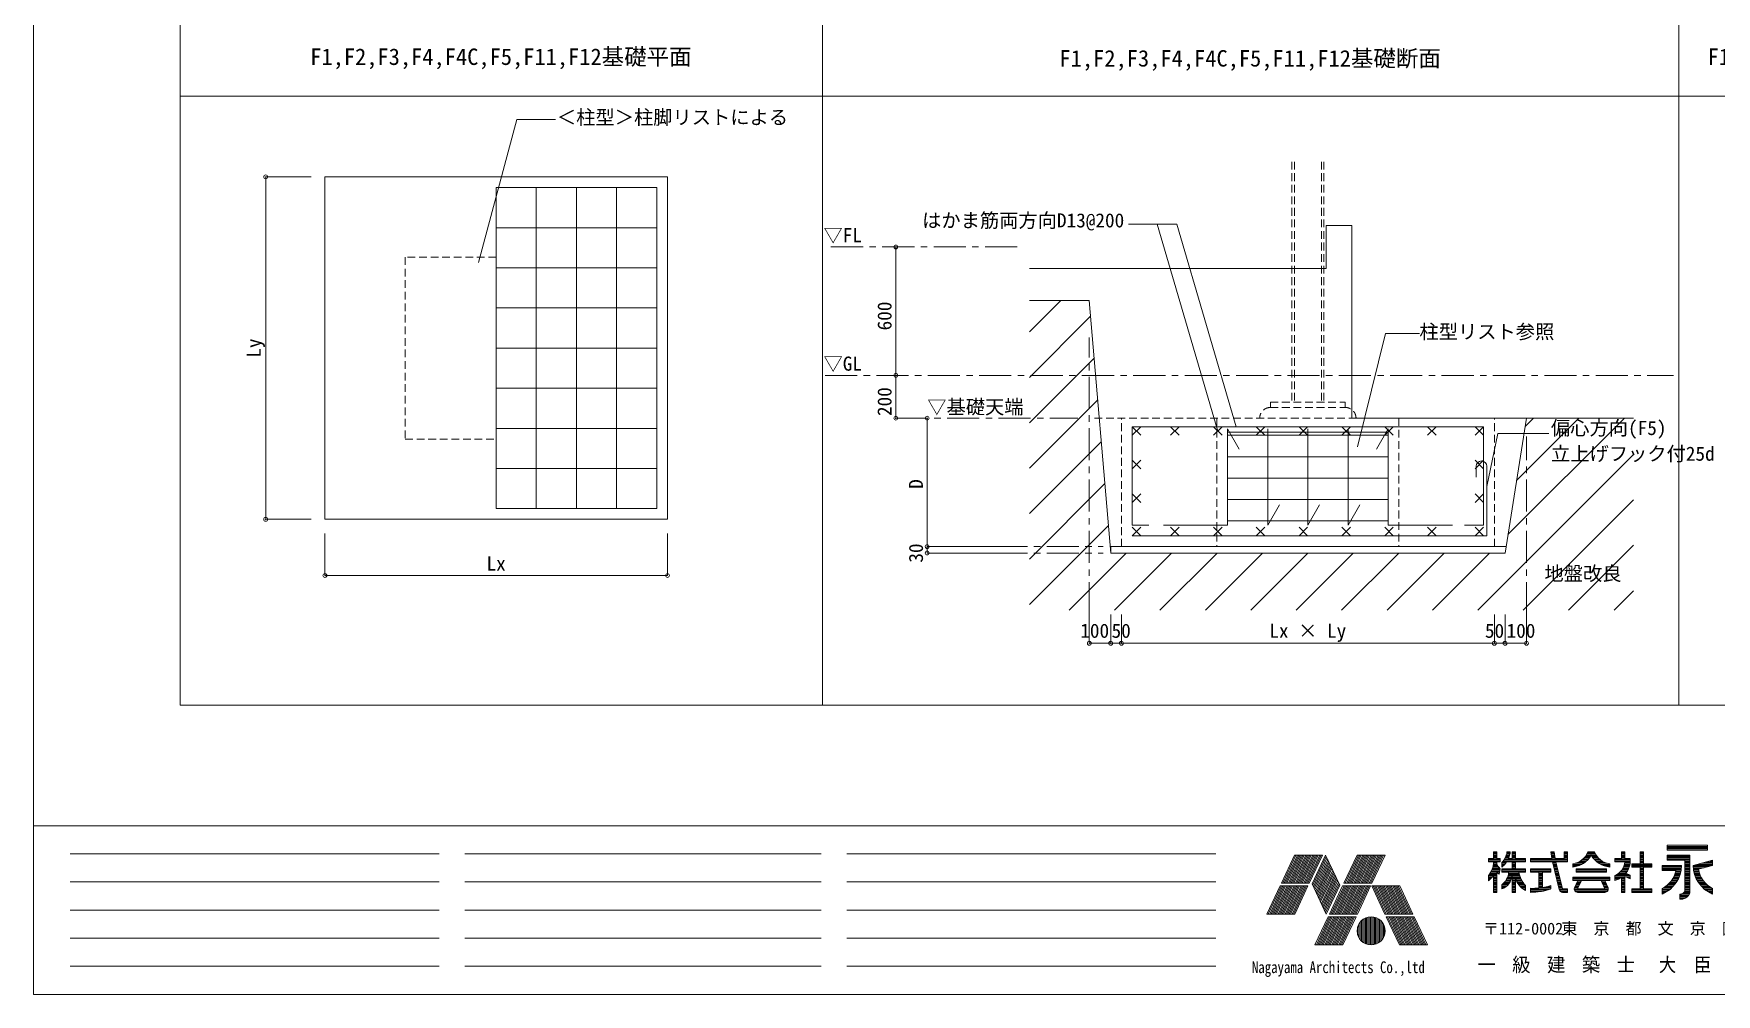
# Model space of a CAD drawing. Units: millimetres at full size, sheet at 1:200, with parts at 1:30. Extents: x -919659 to 1109242, y -84607 to 904409.
# Drawn here: x 9844 to 62246, y -84607 to -54685 of the extents above; entities that cross this region are included whole.
import ezdxf
from ezdxf.enums import TextEntityAlignment as Align

# ---------------------------------------------------------------- set-up
doc = ezdxf.new("R2010")
doc.units = ezdxf.units.MM
doc.header["$LTSCALE"] = 200
doc.header["$PDMODE"] = 32
doc.header["$PDSIZE"] = 120
doc.linetypes.add('CHAIN1', pattern=[8, 5, -1, 1, -1])
doc.linetypes.add('DASHED1', pattern=[1.8, 1.2, -0.6])
for name, color, linetype, lineweight in [('7-8_', 7, 'Continuous', 9), ('8-0_', 7, 'Continuous', 9), ('8-2_', 4, 'Continuous', 5), ('8-4_', 7, 'Continuous', 9), ('8-6_', 3, 'DASHED1', 13), ('8-8_', 7, 'Continuous', 9)]:
    doc.layers.add(name, color=color, linetype=linetype, lineweight=lineweight)
doc.styles.add('ＭＳ ゴシック', font='')
doc.styles.get('ＭＳ ゴシック').set_extended_font_data('MS Gothic')

msp = doc.modelspace()

# ---------------------------------------------------------------- linework, layer by layer
at = {"layer": '7-8_', "color": 5, "lineweight": 5}
for p, q in [((9844.5, -84606.6), (9844.5, -4606.6)), ((125244.5, -79356.6), (9844.5, -79356.6)), ((125244.5, -84606.6), (9844.5, -84606.6))]:
    msp.add_line(p, q, dxfattribs=at)
at = {"layer": '7-8_', "color": 3, "lineweight": 13}
for p, q in [((55305.2, -80169.3), (55410.2, -80169.3)), ((55305.2, -80169.3), (55305.2, -80379.2)), ((55410.2, -80169.3), (55410.2, -80379.2)), ((55830.2, -80169.3), (55724.4, -80169.3)), ((55987.7, -80169.3), (55882.7, -80169.3)), ((55882.7, -80169.3), (55882.7, -80379.2)), ((55987.7, -80379.2), (55987.7, -80169.3)), ((57090.2, -80169.3), (57197.5, -80169.3)), ((57090.2, -80169.3), (57123, -80379.2)), ((57197.5, -80169.3), (57230.3, -80379.2)), ((57510.2, -80169.3), (57615.2, -80169.3)), ((57510.2, -80379.2), (57510.2, -80169.3)), ((57615.2, -80484.3), (57615.2, -80169.3)), ((58245.2, -80169.3), (58455.2, -80169.3)), ((59295.2, -80379.2), (59295.2, -80169.3)), ((59295.2, -80169.3), (59400.2, -80169.3)), ((59400.2, -80169.3), (59400.2, -80379.2)), ((59872.7, -80169.3), (59977.7, -80169.3)), ((59872.7, -80536.8), (59872.7, -80169.3)), ((59977.7, -80536.8), (59977.7, -80169.3)), ((60712.7, -79959.3), (60712.7, -80116.8)), ((60712.7, -79959.3), (61972.7, -79959.3)), ((60712.7, -80116.8), (61972.7, -80116.8)), ((61972.7, -79959.3), (61972.7, -80116.8)), ((10984.5, -80231.6), (22476.6, -80231.6)), ((23276.6, -80231.6), (34368.8, -80231.6)), ((35168.8, -80231.6), (46660.9, -80231.6)), ((49110.6, -80266.6), (48700.4, -81141.6)), ((48743.9, -81141.6), (49154.1, -80266.6)), ((48787.4, -81141.6), (49197.6, -80266.6)), ((48830.9, -81141.6), (49241.1, -80266.6)), ((48874.4, -81141.6), (49284.6, -80266.6)), ((48917.9, -81141.6), (49328, -80266.6)), ((48961.4, -81141.6), (49371.5, -80266.6)), ((49004.9, -81141.6), (49415, -80266.6)), ((49048.3, -81141.6), (49458.5, -80266.6)), ((49091.8, -81141.6), (49502, -80266.6)), ((49110.6, -80266.6), (49980.3, -80266.6)), ((49135.3, -81141.6), (49545.5, -80266.6)), ((49178.8, -81141.6), (49589, -80266.6)), ((49222.3, -81141.6), (49632.4, -80266.6)), ((49265.8, -81141.6), (49675.9, -80266.6)), ((49309.3, -81141.6), (49719.4, -80266.6)), ((49352.8, -81141.6), (49762.9, -80266.6)), ((49396.2, -81141.6), (49806.4, -80266.6)), ((49439.7, -81141.6), (49849.9, -80266.6)), ((49483.2, -81141.6), (49893.4, -80266.6)), ((49526.7, -81141.6), (49936.9, -80266.6)), ((49980.3, -80266.6), (49570.2, -81141.6)), ((49680.2, -81207.5), (50099.1, -80313.8)), ((49702.3, -81254.7), (50121.2, -80361)), ((49724.4, -81301.9), (50143.3, -80408.2)), ((49746.5, -81349.1), (50165.4, -80455.4)), ((49768.7, -81396.3), (50187.6, -80502.5)), ((49790.8, -81443.4), (50209.7, -80549.7)), ((49812.9, -81490.6), (50231.8, -80596.9)), ((49835, -81537.8), (50253.9, -80644.1)), ((49857.1, -81585), (50276, -80691.3)), ((51058.4, -80266.6), (50648.2, -81141.6)), ((51101.9, -80266.6), (50691.7, -81141.6)), ((51145.4, -80266.6), (50735.2, -81141.6)), ((51188.9, -80266.6), (50778.7, -81141.6)), ((51232.3, -80266.6), (50822.2, -81141.6)), ((51275.8, -80266.6), (50865.7, -81141.6)), ((51319.3, -80266.6), (50909.2, -81141.6)), ((51362.8, -80266.6), (50952.7, -81141.6)), ((51406.3, -80266.6), (50996.1, -81141.6)), ((51449.8, -80266.6), (51039.6, -81141.6)), ((51928.1, -80266.6), (51058.4, -80266.6)), ((51493.3, -80266.6), (51083.1, -81141.6)), ((51536.8, -80266.6), (51126.6, -81141.6)), ((51580.2, -80266.6), (51170.1, -81141.6)), ((51623.7, -80266.6), (51213.6, -81141.6)), ((51667.2, -80266.6), (51257.1, -81141.6)), ((51710.7, -80266.6), (51300.6, -81141.6)), ((51754.2, -80266.6), (51344, -81141.6)), ((51797.7, -80266.6), (51387.5, -81141.6)), ((51841.2, -80266.6), (51431, -81141.6)), ((51884.7, -80266.6), (51474.5, -81141.6)), ((51928.1, -80266.6), (51518, -81141.6)), ((55147.7, -80379.2), (55305.2, -80379.2)), ((55147.7, -80484.3), (55147.7, -80379.2)), ((55305.2, -80484.3), (55147.7, -80484.3)), ((55410.2, -80379.2), (55515.2, -80379.2)), ((55410.2, -80484.3), (55410.2, -80536.8)), ((55515.2, -80484.3), (55410.2, -80484.3)), ((55515.2, -80694.3), (55481.2, -80864.1)), ((55515.2, -80379.2), (55515.2, -80484.3)), ((55567.7, -80641.8), (55567.7, -80499.8)), ((55567.7, -80799.3), (55567.7, -80694.3)), ((55567.7, -80694.3), (55882.7, -80694.3)), ((55714.3, -80484.3), (55882.7, -80484.3)), ((55882.7, -80379.2), (55772.9, -80379.2)), ((55882.7, -80484.3), (55882.7, -80694.3)), ((56302.7, -80379.2), (55987.7, -80379.2)), ((55987.7, -80694.3), (55987.7, -80484.3)), ((55987.7, -80484.3), (56302.7, -80484.3)), ((55987.7, -80694.3), (56302.7, -80694.3)), ((56302.7, -80484.3), (56302.7, -80379.2)), ((56302.7, -80694.3), (56302.7, -80799.3)), ((57123, -80379.2), (56460.2, -80379.2)), ((56460.2, -80379.2), (56460.2, -80484.3)), ((56460.2, -80484.3), (57144.9, -80484.3)), ((57090.2, -80694.3), (56460.2, -80694.3)), ((57090.2, -80799.3), (57090.2, -80694.3)), ((57144.9, -80484.3), (57354.9, -81345.7)), ((57510.2, -80379.2), (57230.3, -80379.2)), ((57252.1, -80484.3), (57454, -81308)), ((57252.1, -80484.3), (57615.2, -80484.3)), ((57772.7, -80641.8), (57772.7, -80536.8)), ((57877.7, -80694.3), (58822.7, -80694.3)), ((57877.7, -80799.3), (57877.7, -80694.3)), ((58348.8, -80276.7), (58351.6, -80276.7)), ((58822.7, -80694.3), (58822.7, -80799.3)), ((58927.7, -80641.8), (58927.7, -80536.8)), ((59085.2, -80379.2), (59295.2, -80379.2)), ((59085.2, -80484.3), (59085.2, -80379.2)), ((59085.2, -80484.3), (59397.5, -80484.3)), ((59400.2, -80379.2), (59557.7, -80379.2)), ((59557.7, -80379.2), (59557.7, -80536.8)), ((59610.2, -80536.8), (59872.7, -80536.8)), ((59610.2, -80641.8), (59610.2, -80536.8)), ((59610.2, -80641.8), (59872.7, -80641.8)), ((59872.7, -81324.3), (59872.7, -80641.8)), ((59977.7, -80536.8), (60240.2, -80536.8)), ((59977.7, -81324.3), (59977.7, -80641.8)), ((59977.7, -80641.8), (60240.2, -80641.8)), ((60240.2, -80641.8), (60240.2, -80536.8)), ((60555.2, -80589.3), (61158.9, -80589.3)), ((60555.2, -80746.8), (60555.2, -80589.3)), ((60712.7, -80274.3), (61421.5, -80274.3)), ((60712.7, -80274.3), (60712.7, -80431.8)), ((60712.7, -80431.8), (61263.9, -80431.8)), ((61263.9, -81377.3), (61263.9, -80431.8)), ((61421.5, -81451.1), (61421.5, -80274.3)), ((61526.4, -80589.3), (62130.2, -80431.8)), ((61692.9, -80708.6), (62130.2, -80594.5)), ((62130.2, -80594.5), (62130.2, -80431.8)), ((10984.5, -81106.6), (22476.6, -81106.6)), ((23276.6, -81106.6), (34368.8, -81106.6)), ((35168.8, -81106.6), (46660.9, -81106.6)), ((48700.4, -81141.6), (49570.2, -81141.6)), ((50100.4, -82104.1), (49658.1, -81160.3)), ((49879.2, -81632.2), (50298.2, -80738.5)), ((49901.4, -81679.4), (50320.3, -80785.7)), ((49923.5, -81726.6), (50342.4, -80832.9)), ((49945.6, -81773.8), (50364.5, -80880.1)), ((49967.7, -81821), (50386.7, -80927.3)), ((49989.8, -81868.2), (50408.8, -80974.5)), ((50012, -81915.4), (50430.9, -81021.7)), ((50034.1, -81962.5), (50453, -81068.8)), ((50056.2, -82009.7), (50475.1, -81116)), ((50078.3, -82056.9), (50497.3, -81163.2)), ((50519.4, -81210.4), (50100.4, -82104.1)), ((50648.2, -81141.6), (51518, -81141.6)), ((55147.7, -81066.3), (55147.7, -80904.3)), ((55147.7, -81061.8), (55153.9, -81061.8)), ((55147.7, -81065.8), (55148.4, -81065.8)), ((55305.2, -81429.3), (55305.2, -80904.3)), ((55410.2, -80799.3), (55410.2, -81429.3)), ((55777.7, -80799.3), (55567.7, -80799.3)), ((55567.7, -81324.3), (55567.7, -81193.3)), ((55882.7, -80904.3), (55882.7, -81429.3)), ((55987.7, -81429.3), (55987.7, -80956.8)), ((56302.7, -80799.3), (56092.7, -80799.3)), ((56302.7, -81376.8), (56302.7, -81219.3)), ((56722.7, -81295.7), (56722.7, -80799.3)), ((56827.7, -81281.9), (56827.7, -80799.3)), ((56827.7, -80799.3), (57090.2, -80799.3)), ((57090.2, -81324.3), (57090.2, -81219.3)), ((57772.7, -80956.8), (58927.7, -80956.8)), ((57772.7, -80956.8), (57772.7, -81061.8)), ((57772.7, -81061.8), (57930.2, -81061.8)), ((57825.9, -81287.4), (57930.2, -81061.8)), ((58822.7, -80799.3), (57877.7, -80799.3)), ((57934.8, -81295.9), (58042.4, -81061.8)), ((58042.4, -81061.8), (58658.1, -81061.8)), ((58765.5, -81295.9), (58658.1, -81061.8)), ((58927.7, -81061.8), (58927.7, -80956.8)), ((59085.2, -81061.8), (59085.2, -80904.3)), ((59295.2, -81429.3), (59295.2, -80956.8)), ((59400.2, -80935.6), (59400.2, -81429.3)), ((59557.7, -81009.3), (59400.2, -80935.6)), ((59557.7, -80893.3), (59427.7, -80832.5)), ((59557.7, -81009.3), (59557.7, -80893.3)), ((60555.2, -80746.8), (60985.9, -80746.8)), ((48659.4, -81229.1), (48249.3, -82104.1)), ((48292.8, -82104.1), (48702.9, -81229.1)), ((48336.2, -82104.1), (48746.4, -81229.1)), ((48379.7, -82104.1), (48789.9, -81229.1)), ((48423.2, -82104.1), (48833.4, -81229.1)), ((48466.7, -82104.1), (48876.9, -81229.1)), ((48510.2, -82104.1), (48920.3, -81229.1)), ((48553.7, -82104.1), (48963.8, -81229.1)), ((48597.2, -82104.1), (49007.3, -81229.1)), ((48640.6, -82104.1), (49050.8, -81229.1)), ((48659.4, -81229.1), (49529.2, -81229.1)), ((48684.1, -82104.1), (49094.3, -81229.1)), ((48727.6, -82104.1), (49137.8, -81229.1)), ((48771.1, -82104.1), (49181.3, -81229.1)), ((48814.6, -82104.1), (49224.8, -81229.1)), ((48858.1, -82104.1), (49268.3, -81229.1)), ((48901.6, -82104.1), (49311.7, -81229.1)), ((48945.1, -82104.1), (49355.2, -81229.1)), ((48988.5, -82104.1), (49398.7, -81229.1)), ((49032, -82104.1), (49442.2, -81229.1)), ((49075.5, -82104.1), (49485.7, -81229.1)), ((49529.2, -81229.1), (49119, -82104.1)), ((50607.2, -81229.1), (50197.1, -82104.1)), ((50650.7, -81229.1), (50240.6, -82104.1)), ((50694.2, -81229.1), (50284.1, -82104.1)), ((50737.7, -81229.1), (50327.5, -82104.1)), ((50781.2, -81229.1), (50371, -82104.1)), ((50824.7, -81229.1), (50414.5, -82104.1)), ((50868.2, -81229.1), (50458, -82104.1)), ((50911.6, -81229.1), (50501.5, -82104.1)), ((50955.1, -81229.1), (50545, -82104.1)), ((50998.6, -81229.1), (50588.5, -82104.1)), ((50607.2, -81229.1), (51477, -81229.1)), ((51042.1, -81229.1), (50631.9, -82104.1)), ((51085.6, -81229.1), (50675.4, -82104.1)), ((51129.1, -81229.1), (50718.9, -82104.1)), ((51172.6, -81229.1), (50762.4, -82104.1)), ((51216.1, -81229.1), (50805.9, -82104.1)), ((51259.5, -81229.1), (50849.4, -82104.1)), ((51303, -81229.1), (50892.9, -82104.1)), ((51346.5, -81229.1), (50936.4, -82104.1)), ((51390, -81229.1), (50979.8, -82104.1)), ((51433.5, -81229.1), (51023.3, -82104.1)), ((51477, -81229.1), (51066.8, -82104.1)), ((51925, -82104.1), (51514.9, -81229.1)), ((52384.6, -81229.1), (51514.9, -81229.1)), ((51558.3, -81229.1), (51968.5, -82104.1)), ((51601.8, -81229.1), (52012, -82104.1)), ((51645.3, -81229.1), (52055.5, -82104.1)), ((51688.8, -81229.1), (52099, -82104.1)), ((51732.3, -81229.1), (52142.5, -82104.1)), ((51775.8, -81229.1), (52185.9, -82104.1)), ((51819.3, -81229.1), (52229.4, -82104.1)), ((51862.8, -81229.1), (52272.9, -82104.1)), ((51906.2, -81229.1), (52316.4, -82104.1)), ((51949.7, -81229.1), (52359.9, -82104.1)), ((51993.2, -81229.1), (52403.4, -82104.1)), ((52036.7, -81229.1), (52446.8, -82104.1)), ((52080.2, -81229.1), (52490.3, -82104.1)), ((52123.7, -81229.1), (52533.8, -82104.1)), ((52167.1, -81229.1), (52577.3, -82104.1)), ((52210.6, -81229.1), (52620.8, -82104.1)), ((52254.1, -81229.1), (52664.3, -82104.1)), ((52297.6, -81229.1), (52707.8, -82104.1)), ((52341.1, -81229.1), (52751.2, -82104.1)), ((52794.7, -82104.1), (52384.6, -81229.1)), ((55410.2, -81429.3), (55305.2, -81429.3)), ((55882.7, -81429.3), (55987.7, -81429.3)), ((56460.2, -81429.3), (56460.2, -81303.3)), ((57474.4, -81324.3), (57615.2, -81324.3)), ((57924.2, -81429.3), (58776.2, -81429.3)), ((57954.5, -81324.3), (58745.9, -81324.3)), ((59400.2, -81429.3), (59295.2, -81429.3)), ((59610.2, -81429.3), (60240.2, -81429.3)), ((60240.2, -81324.3), (59977.7, -81324.3)), ((60240.2, -81429.3), (60240.2, -81324.3)), ((60555.2, -81481.8), (60555.2, -81309.3)), ((61106.4, -81639.3), (61106.4, -81481.8)), ((62130.2, -81481.8), (62130.2, -81309.3)), ((10984.5, -81981.6), (22476.6, -81981.6)), ((23276.6, -81981.6), (34368.8, -81981.6)), ((35168.8, -81981.6), (46660.9, -81981.6)), ((48249.3, -82104.1), (49119, -82104.1)), ((50156.1, -82191.6), (49745.9, -83066.6)), ((50199.6, -82191.6), (49789.4, -83066.6)), ((50243, -82191.6), (49832.9, -83066.6)), ((50286.5, -82191.6), (49876.4, -83066.6)), ((50330, -82191.6), (49919.9, -83066.6)), ((50373.5, -82191.6), (49963.3, -83066.6)), ((50417, -82191.6), (50006.8, -83066.6)), ((50460.5, -82191.6), (50050.3, -83066.6)), ((50504, -82191.6), (50093.8, -83066.6)), ((50547.4, -82191.6), (50137.3, -83066.6)), ((50156.1, -82191.6), (51025.8, -82191.6)), ((50590.9, -82191.6), (50180.8, -83066.6)), ((50197.1, -82104.1), (51066.8, -82104.1)), ((50634.4, -82191.6), (50224.3, -83066.6)), ((50677.9, -82191.6), (50267.8, -83066.6)), ((50721.4, -82191.6), (50311.3, -83066.6)), ((50764.9, -82191.6), (50354.7, -83066.6)), ((50808.4, -82191.6), (50398.2, -83066.6)), ((50851.9, -82191.6), (50441.7, -83066.6)), ((50895.3, -82191.6), (50485.2, -83066.6)), ((50938.8, -82191.6), (50528.7, -83066.6)), ((50982.3, -82191.6), (50572.2, -83066.6)), ((51025.8, -82191.6), (50615.6, -83066.6)), ((51276.1, -82250.9), (51276.1, -83007.3)), ((51316, -82230.3), (51316, -83027.9)), ((51356, -82214.6), (51356, -83043.6)), ((51396, -82203.2), (51396, -83055)), ((51436, -82195.7), (51436, -83062.5)), ((51475.9, -82191.6), (51475.9, -83066.6)), ((51515.9, -82191.6), (51515.9, -83066.6)), ((51555.9, -82195.7), (51555.9, -83062.5)), ((51595.9, -82203.2), (51595.9, -83055)), ((51635.8, -82214.6), (51635.8, -83043.6)), ((51675.8, -82230.3), (51675.8, -83027.9)), ((51715.8, -82250.9), (51715.8, -83007.3)), ((51925, -82104.1), (52794.7, -82104.1)), ((51966, -82191.6), (52835.8, -82191.6)), ((52376.2, -83066.6), (51966, -82191.6)), ((52009.5, -82191.6), (52419.7, -83066.6)), ((52053, -82191.6), (52463.2, -83066.6)), ((52096.5, -82191.6), (52506.7, -83066.6)), ((52140, -82191.6), (52550.1, -83066.6)), ((52183.4, -82191.6), (52593.6, -83066.6)), ((52226.9, -82191.6), (52637.1, -83066.6)), ((52270.4, -82191.6), (52680.6, -83066.6)), ((52313.9, -82191.6), (52724.1, -83066.6)), ((52357.4, -82191.6), (52767.6, -83066.6)), ((52400.9, -82191.6), (52811, -83066.6)), ((52444.4, -82191.6), (52854.5, -83066.6)), ((52487.9, -82191.6), (52898, -83066.6)), ((52531.4, -82191.6), (52941.5, -83066.6)), ((52574.8, -82191.6), (52985, -83066.6)), ((52618.3, -82191.6), (53028.5, -83066.6)), ((52661.8, -82191.6), (53072, -83066.6)), ((52705.3, -82191.6), (53115.4, -83066.6)), ((52748.8, -82191.6), (53158.9, -83066.6)), ((52792.3, -82191.6), (53202.4, -83066.6)), ((53245.9, -83066.6), (52835.8, -82191.6)), ((51076.2, -82505.7), (51076.2, -82752.5)), ((51116.2, -82411.9), (51116.2, -82846.3)), ((51156.1, -82353.5), (51156.1, -82904.7)), ((51196.1, -82310.5), (51196.1, -82947.7)), ((51236.1, -82277.1), (51236.1, -82981.1)), ((51755.8, -82277.1), (51755.8, -82981.1)), ((51795.7, -82310.5), (51795.7, -82947.7)), ((51835.7, -82353.5), (51835.7, -82904.7)), ((51875.7, -82411.9), (51875.7, -82846.3)), ((51915.6, -82505.7), (51915.6, -82752.5)), ((10984.5, -82856.6), (22476.6, -82856.6)), ((23276.6, -82856.6), (34368.8, -82856.6)), ((35168.8, -82856.6), (46660.9, -82856.6)), ((49745.9, -83066.6), (50615.6, -83066.6)), ((52376.2, -83066.6), (53245.9, -83066.6)), ((10984.5, -83731.6), (22476.6, -83731.6)), ((23276.6, -83731.6), (34368.8, -83731.6)), ((35168.8, -83731.6), (46660.9, -83731.6))]:
    msp.add_line(p, q, dxfattribs=at)
at = {"layer": '7-8_'}
for p, q in [((55305.2, -80173.3), (55410.2, -80173.3)), ((55723.9, -80173.3), (55829.7, -80173.3)), ((55882.7, -80173.3), (55987.7, -80173.3)), ((57090.8, -80173.3), (57198.1, -80173.3)), ((57510.2, -80173.3), (57615.2, -80173.3)), ((58243.7, -80173.3), (58456.7, -80173.3)), ((59295.2, -80173.3), (59400.2, -80173.3)), ((59872.7, -80173.3), (59977.7, -80173.3)), ((60712.7, -79963.3), (61972.7, -79963.3)), ((60712.7, -79998.3), (61972.7, -79998.3)), ((60712.7, -80033.3), (61972.7, -80033.3)), ((60712.7, -80068.3), (61972.7, -80068.3)), ((60712.7, -80103.3), (61972.7, -80103.3)), ((55147.7, -80383.3), (55515.2, -80383.3)), ((55147.7, -80418.3), (55515.2, -80418.3)), ((55147.7, -80453.3), (55515.2, -80453.3)), ((55266.4, -80698.3), (55514.4, -80698.3)), ((55277.8, -80663.3), (55484.7, -80663.3)), ((55287.2, -80628.3), (55457.4, -80628.3)), ((55294.5, -80593.3), (55435.7, -80593.3)), ((55299.9, -80558.3), (55418.6, -80558.3)), ((55303.4, -80523.3), (55410.2, -80523.3)), ((55305.1, -80488.3), (55410.2, -80488.3)), ((55305.2, -80208.3), (55410.2, -80208.3)), ((55305.2, -80243.3), (55410.2, -80243.3)), ((55305.2, -80278.3), (55410.2, -80278.3)), ((55305.2, -80313.3), (55410.2, -80313.3)), ((55305.2, -80348.3), (55410.2, -80348.3)), ((55567.7, -80523.3), (55685.8, -80523.3)), ((55567.7, -80558.3), (55656.6, -80558.3)), ((55567.7, -80593.3), (55623, -80593.3)), ((55567.7, -80628.3), (55584.3, -80628.3)), ((55567.7, -80698.3), (56302.7, -80698.3)), ((55578.3, -80488.3), (55711.5, -80488.3)), ((55607.2, -80453.3), (56302.7, -80453.3)), ((55632, -80418.3), (56302.7, -80418.3)), ((55653.3, -80383.3), (56302.7, -80383.3)), ((55671.5, -80348.3), (55785.9, -80348.3)), ((55686.8, -80313.3), (55798.6, -80313.3)), ((55699.6, -80278.3), (55809.2, -80278.3)), ((55709.9, -80243.3), (55818, -80243.3)), ((55718, -80208.3), (55824.8, -80208.3)), ((55882.7, -80208.3), (55987.7, -80208.3)), ((55882.7, -80243.3), (55987.7, -80243.3)), ((55882.7, -80278.3), (55987.7, -80278.3)), ((55882.7, -80313.3), (55987.7, -80313.3)), ((55882.7, -80348.3), (55987.7, -80348.3)), ((55882.7, -80488.3), (55987.7, -80488.3)), ((55882.7, -80523.3), (55987.7, -80523.3)), ((55882.7, -80558.3), (55987.7, -80558.3)), ((55882.7, -80593.3), (55987.7, -80593.3)), ((55882.7, -80628.3), (55987.7, -80628.3)), ((55882.7, -80663.3), (55987.7, -80663.3)), ((56460.2, -80383.3), (57615.2, -80383.3)), ((56460.2, -80418.3), (57615.2, -80418.3)), ((56460.2, -80453.3), (57615.2, -80453.3)), ((56460.2, -80698.3), (57090.2, -80698.3)), ((57096.3, -80208.3), (57203.5, -80208.3)), ((57101.8, -80243.3), (57209, -80243.3)), ((57107.2, -80278.3), (57214.5, -80278.3)), ((57112.7, -80313.3), (57219.9, -80313.3)), ((57118.2, -80348.3), (57225.4, -80348.3)), ((57145.9, -80488.3), (57253.1, -80488.3)), ((57154.4, -80523.3), (57261.7, -80523.3)), ((57163, -80558.3), (57270.3, -80558.3)), ((57171.5, -80593.3), (57278.9, -80593.3)), ((57180, -80628.3), (57287.4, -80628.3)), ((57188.6, -80663.3), (57296, -80663.3)), ((57197.1, -80698.3), (57304.6, -80698.3)), ((57510.2, -80208.3), (57615.2, -80208.3)), ((57510.2, -80243.3), (57615.2, -80243.3)), ((57510.2, -80278.3), (57615.2, -80278.3)), ((57510.2, -80313.3), (57615.2, -80313.3)), ((57510.2, -80348.3), (57615.2, -80348.3)), ((57772.7, -80558.3), (58055.8, -80558.3)), ((57772.7, -80593.3), (57979.7, -80593.3)), ((57772.7, -80628.3), (57863.2, -80628.3)), ((57850.5, -80523.3), (58115, -80523.3)), ((57877.7, -80698.3), (58822.7, -80698.3)), ((57950.7, -80488.3), (58163.9, -80488.3)), ((58015.5, -80453.3), (58205.6, -80453.3)), ((58065, -80418.3), (58241.8, -80418.3)), ((58105.3, -80383.3), (58273.4, -80383.3)), ((58138.8, -80348.3), (58301.4, -80348.3)), ((58167.2, -80313.3), (58326.1, -80313.3)), ((58191.4, -80278.3), (58347.9, -80278.3)), ((58211.9, -80243.3), (58488.4, -80243.3)), ((58229.3, -80208.3), (58471.1, -80208.3)), ((58352.5, -80278.3), (58509, -80278.3)), ((58374.4, -80313.3), (58533.1, -80313.3)), ((58399, -80348.3), (58561.5, -80348.3)), ((58427, -80383.3), (58595.1, -80383.3)), ((58458.7, -80418.3), (58635.3, -80418.3)), ((58494.8, -80453.3), (58684.9, -80453.3)), ((58536.5, -80488.3), (58749.7, -80488.3)), ((58585.4, -80523.3), (58849.9, -80523.3)), ((58644.6, -80558.3), (58927.7, -80558.3)), ((58720.8, -80593.3), (58927.7, -80593.3)), ((58837.2, -80628.3), (58927.7, -80628.3)), ((59085.2, -80383.3), (59557.7, -80383.3)), ((59085.2, -80418.3), (59558.4, -80418.3)), ((59085.2, -80453.3), (59560.9, -80453.3)), ((59295.2, -80208.3), (59400.2, -80208.3)), ((59295.2, -80243.3), (59400.2, -80243.3)), ((59295.2, -80278.3), (59400.2, -80278.3)), ((59295.2, -80313.3), (59400.2, -80313.3)), ((59295.2, -80348.3), (59400.2, -80348.3)), ((59325.3, -80698.3), (59513.3, -80698.3)), ((59344.8, -80663.3), (59527.6, -80663.3)), ((59361, -80628.3), (59539.2, -80628.3)), ((59374, -80593.3), (59548.2, -80593.3)), ((59384.3, -80558.3), (59554.8, -80558.3)), ((59391.9, -80523.3), (59559.1, -80523.3)), ((59397.1, -80488.3), (59561.1, -80488.3)), ((59610.2, -80558.3), (60240.2, -80558.3)), ((59610.2, -80593.3), (60240.2, -80593.3)), ((59610.2, -80628.3), (60240.2, -80628.3)), ((59872.7, -80208.3), (59977.7, -80208.3)), ((59872.7, -80243.3), (59977.7, -80243.3)), ((59872.7, -80278.3), (59977.7, -80278.3)), ((59872.7, -80313.3), (59977.7, -80313.3)), ((59872.7, -80348.3), (59977.7, -80348.3)), ((59872.7, -80383.3), (59977.7, -80383.3)), ((59872.7, -80418.3), (59977.7, -80418.3)), ((59872.7, -80453.3), (59977.7, -80453.3)), ((59872.7, -80488.3), (59977.7, -80488.3)), ((59872.7, -80523.3), (59977.7, -80523.3)), ((59872.7, -80663.3), (59977.7, -80663.3)), ((59872.7, -80698.3), (59977.7, -80698.3)), ((60555.2, -80593.3), (61158.9, -80593.3)), ((60555.2, -80628.3), (61158.2, -80628.3)), ((60555.2, -80663.3), (61156.1, -80663.3)), ((60555.2, -80698.3), (61152.8, -80698.3)), ((60712.7, -80278.3), (61421.5, -80278.3)), ((60712.7, -80313.3), (61421.5, -80313.3)), ((60712.7, -80348.3), (61421.5, -80348.3)), ((60712.7, -80383.3), (61421.5, -80383.3)), ((60712.7, -80418.3), (61421.5, -80418.3)), ((61263.9, -80453.3), (61421.5, -80453.3)), ((61263.9, -80488.3), (61421.5, -80488.3)), ((61263.9, -80523.3), (61421.5, -80523.3)), ((61263.9, -80558.3), (61421.5, -80558.3)), ((61263.9, -80593.3), (61421.5, -80593.3)), ((61263.9, -80628.3), (61421.5, -80628.3)), ((61263.9, -80663.3), (61421.5, -80663.3)), ((61263.9, -80698.3), (61421.5, -80698.3)), ((61526.5, -80593.3), (62130.2, -80593.3)), ((61527.3, -80628.3), (62000.9, -80628.3)), ((61529.3, -80663.3), (61866.7, -80663.3)), ((61532.7, -80698.3), (61732.6, -80698.3)), ((61645.3, -80558.3), (62130.2, -80558.3)), ((61779.4, -80523.3), (62130.2, -80523.3)), ((61913.6, -80488.3), (62130.2, -80488.3)), ((62047.8, -80453.3), (62130.2, -80453.3)), ((55147.7, -80908.3), (55302.4, -80908.3)), ((55147.7, -80943.3), (55276.4, -80943.3)), ((55147.7, -80978.3), (55246.5, -80978.3)), ((55147.7, -81013.3), (55211.9, -81013.3)), ((55147.7, -81048.3), (55171.5, -81048.3)), ((55172.4, -80873.3), (55410.2, -80873.3)), ((55196.8, -80838.3), (55410.2, -80838.3)), ((55218.2, -80803.3), (55410.2, -80803.3)), ((55236.8, -80768.3), (55500.4, -80768.3)), ((55252.7, -80733.3), (55507.4, -80733.3)), ((55305.2, -80908.3), (55410.2, -80908.3)), ((55305.2, -80943.3), (55410.2, -80943.3)), ((55305.2, -80978.3), (55410.2, -80978.3)), ((55305.2, -81013.3), (55410.2, -81013.3)), ((55305.2, -81048.3), (55410.2, -81048.3)), ((55305.2, -81083.3), (55410.2, -81083.3)), ((55305.2, -81118.3), (55410.2, -81118.3)), ((55305.2, -81153.3), (55410.2, -81153.3)), ((55305.2, -81188.3), (55410.2, -81188.3)), ((55413.8, -80803.3), (55493.4, -80803.3)), ((55449.5, -80838.3), (55486.4, -80838.3)), ((55567.7, -80733.3), (56302.7, -80733.3)), ((55567.7, -80768.3), (56302.7, -80768.3)), ((55574.1, -81188.3), (55763.1, -81188.3)), ((55613.9, -81153.3), (55791, -81153.3)), ((55646.9, -81118.3), (55814.2, -81118.3)), ((55674.7, -81083.3), (55833.4, -81083.3)), ((55698.2, -81048.3), (55849.1, -81048.3)), ((55718, -81013.3), (55861.6, -81013.3)), ((55734.6, -80978.3), (55871.3, -80978.3)), ((55748.3, -80943.3), (55878.3, -80943.3)), ((55759.2, -80908.3), (56120, -80908.3)), ((55767.7, -80873.3), (56109.5, -80873.3)), ((55773.7, -80838.3), (56100.7, -80838.3)), ((55777.4, -80803.3), (56093.4, -80803.3)), ((55882.7, -80943.3), (56132.2, -80943.3)), ((55882.7, -80978.3), (55987.7, -80978.3)), ((55882.7, -81013.3), (55987.7, -81013.3)), ((55882.7, -81048.3), (55987.7, -81048.3)), ((55882.7, -81083.3), (55987.7, -81083.3)), ((55882.7, -81118.3), (55987.7, -81118.3)), ((55882.7, -81153.3), (55987.7, -81153.3)), ((55882.7, -81188.3), (55987.7, -81188.3)), ((55990.1, -80978.3), (56146.2, -80978.3)), ((56000, -81013.3), (56162, -81013.3)), ((56012.1, -81048.3), (56179.9, -81048.3)), ((56026.7, -81083.3), (56199.9, -81083.3)), ((56043.9, -81118.3), (56222.3, -81118.3)), ((56063.9, -81153.3), (56247.4, -81153.3)), ((56087.1, -81188.3), (56275.2, -81188.3)), ((56460.2, -80733.3), (57090.2, -80733.3)), ((56460.2, -80768.3), (57090.2, -80768.3)), ((56722.7, -80803.3), (56827.7, -80803.3)), ((56722.7, -80838.3), (56827.7, -80838.3)), ((56722.7, -80873.3), (56827.7, -80873.3)), ((56722.7, -80908.3), (56827.7, -80908.3)), ((56722.7, -80943.3), (56827.7, -80943.3)), ((56722.7, -80978.3), (56827.7, -80978.3)), ((56722.7, -81013.3), (56827.7, -81013.3)), ((56722.7, -81048.3), (56827.7, -81048.3)), ((56722.7, -81083.3), (56827.7, -81083.3)), ((56722.7, -81118.3), (56827.7, -81118.3)), ((56722.7, -81153.3), (56827.7, -81153.3)), ((56722.7, -81188.3), (56827.7, -81188.3)), ((57205.6, -80733.3), (57313.1, -80733.3)), ((57214.2, -80768.3), (57321.7, -80768.3)), ((57222.7, -80803.3), (57330.3, -80803.3)), ((57231.2, -80838.3), (57338.9, -80838.3)), ((57239.8, -80873.3), (57347.4, -80873.3)), ((57248.3, -80908.3), (57356, -80908.3)), ((57256.8, -80943.3), (57364.6, -80943.3)), ((57265.4, -80978.3), (57373.2, -80978.3)), ((57273.9, -81013.3), (57381.7, -81013.3)), ((57282.4, -81048.3), (57390.3, -81048.3)), ((57290.9, -81083.3), (57398.9, -81083.3)), ((57299.5, -81118.3), (57407.5, -81118.3)), ((57308, -81153.3), (57416, -81153.3)), ((57316.5, -81188.3), (57424.6, -81188.3)), ((57772.7, -80978.3), (58927.7, -80978.3)), ((57772.7, -81013.3), (58927.7, -81013.3)), ((57772.7, -81048.3), (58927.7, -81048.3)), ((57871.7, -81188.3), (57984.3, -81188.3)), ((57877.7, -80733.3), (58822.7, -80733.3)), ((57877.7, -80768.3), (58822.7, -80768.3)), ((57887.9, -81153.3), (58000.3, -81153.3)), ((57904.1, -81118.3), (58016.4, -81118.3)), ((57920.3, -81083.3), (58032.5, -81083.3)), ((58667.9, -81083.3), (58780.2, -81083.3)), ((58684, -81118.3), (58796.3, -81118.3)), ((58700.1, -81153.3), (58812.5, -81153.3)), ((58716.1, -81188.3), (58828.7, -81188.3)), ((59085.2, -80908.3), (59557.7, -80908.3)), ((59085.2, -80943.3), (59400.2, -80943.3)), ((59085.2, -80978.3), (59265.5, -80978.3)), ((59085.2, -81013.3), (59207.4, -81013.3)), ((59085.2, -81048.3), (59127.8, -81048.3)), ((59147.3, -80873.3), (59514.8, -80873.3)), ((59199.4, -80838.3), (59440, -80838.3)), ((59240.4, -80803.3), (59451.3, -80803.3)), ((59274, -80768.3), (59475.6, -80768.3)), ((59295.2, -80978.3), (59400.2, -80978.3)), ((59295.2, -81013.3), (59400.2, -81013.3)), ((59295.2, -81048.3), (59400.2, -81048.3)), ((59295.2, -81083.3), (59400.2, -81083.3)), ((59295.2, -81118.3), (59400.2, -81118.3)), ((59295.2, -81153.3), (59400.2, -81153.3)), ((59295.2, -81188.3), (59400.2, -81188.3)), ((59302, -80733.3), (59496.1, -80733.3)), ((59416.7, -80943.3), (59557.7, -80943.3)), ((59491.5, -80978.3), (59557.7, -80978.3)), ((59872.7, -80733.3), (59977.7, -80733.3)), ((59872.7, -80768.3), (59977.7, -80768.3)), ((59872.7, -80803.3), (59977.7, -80803.3)), ((59872.7, -80838.3), (59977.7, -80838.3)), ((59872.7, -80873.3), (59977.7, -80873.3)), ((59872.7, -80908.3), (59977.7, -80908.3)), ((59872.7, -80943.3), (59977.7, -80943.3)), ((59872.7, -80978.3), (59977.7, -80978.3)), ((59872.7, -81013.3), (59977.7, -81013.3)), ((59872.7, -81048.3), (59977.7, -81048.3)), ((59872.7, -81083.3), (59977.7, -81083.3)), ((59872.7, -81118.3), (59977.7, -81118.3)), ((59872.7, -81153.3), (59977.7, -81153.3)), ((59872.7, -81188.3), (59977.7, -81188.3)), ((60555.2, -80733.3), (61148.1, -80733.3)), ((60733.8, -81188.3), (60949.6, -81188.3)), ((60770.5, -81153.3), (60976.2, -81153.3)), ((60802.9, -81118.3), (61000.4, -81118.3)), ((60831.8, -81083.3), (61022.3, -81083.3)), ((60857.6, -81048.3), (61042.3, -81048.3)), ((60880.5, -81013.3), (61060.4, -81013.3)), ((60901.1, -80978.3), (61076.7, -80978.3)), ((60919.3, -80943.3), (61091.4, -80943.3)), ((60935.4, -80908.3), (61104.5, -80908.3)), ((60949.6, -80873.3), (61116, -80873.3)), ((60961.9, -80838.3), (61126.2, -80838.3)), ((60972.5, -80803.3), (61134.8, -80803.3)), ((60981.3, -80768.3), (61142.2, -80768.3)), ((61263.9, -80733.3), (61421.5, -80733.3)), ((61263.9, -80768.3), (61421.5, -80768.3)), ((61263.9, -80803.3), (61421.5, -80803.3)), ((61263.9, -80838.3), (61421.5, -80838.3)), ((61263.9, -80873.3), (61421.5, -80873.3)), ((61263.9, -80908.3), (61421.5, -80908.3)), ((61263.9, -80943.3), (61421.5, -80943.3)), ((61263.9, -80978.3), (61421.5, -80978.3)), ((61263.9, -81013.3), (61421.5, -81013.3)), ((61263.9, -81048.3), (61421.5, -81048.3)), ((61263.9, -81083.3), (61421.5, -81083.3)), ((61263.9, -81118.3), (61421.5, -81118.3)), ((61263.9, -81153.3), (61421.5, -81153.3)), ((61263.9, -81188.3), (61421.5, -81188.3)), ((61537.3, -80733.3), (61697, -80733.3)), ((61543.3, -80768.3), (61704.1, -80768.3)), ((61550.6, -80803.3), (61713, -80803.3)), ((61559.3, -80838.3), (61723.5, -80838.3)), ((61569.4, -80873.3), (61735.8, -80873.3)), ((61580.9, -80908.3), (61750, -80908.3)), ((61594, -80943.3), (61766.1, -80943.3)), ((61608.7, -80978.3), (61784.3, -80978.3)), ((61625, -81013.3), (61804.8, -81013.3)), ((61643.1, -81048.3), (61827.9, -81048.3)), ((61663.1, -81083.3), (61853.6, -81083.3)), ((61685, -81118.3), (61882.5, -81118.3)), ((61709.2, -81153.3), (61915, -81153.3)), ((61735.9, -81188.3), (61951.7, -81188.3)), ((55305.2, -81223.3), (55410.2, -81223.3)), ((55305.2, -81258.3), (55410.2, -81258.3)), ((55305.2, -81293.3), (55410.2, -81293.3)), ((55305.2, -81328.3), (55410.2, -81328.3)), ((55305.2, -81363.3), (55410.2, -81363.3)), ((55305.2, -81398.3), (55410.2, -81398.3)), ((55567.7, -81223.3), (55729.3, -81223.3)), ((55567.7, -81258.3), (55687.6, -81258.3)), ((55567.7, -81293.3), (55633.9, -81293.3)), ((55882.7, -81223.3), (55987.7, -81223.3)), ((55882.7, -81258.3), (55987.7, -81258.3)), ((55882.7, -81293.3), (55987.7, -81293.3)), ((55882.7, -81328.3), (55987.7, -81328.3)), ((55882.7, -81363.3), (55987.7, -81363.3)), ((55882.7, -81398.3), (55987.7, -81398.3)), ((56114, -81223.3), (56302.7, -81223.3)), ((56145.3, -81258.3), (56302.7, -81258.3)), ((56181.8, -81293.3), (56302.7, -81293.3)), ((56225.3, -81328.3), (56302.7, -81328.3)), ((56278.5, -81363.3), (56302.7, -81363.3)), ((56460.2, -81328.3), (57078.4, -81328.3)), ((56460.2, -81363.3), (56962.2, -81363.3)), ((56460.2, -81398.3), (56805.8, -81398.3)), ((56722.7, -81223.3), (56827.7, -81223.3)), ((56722.7, -81258.3), (56827.7, -81258.3)), ((56722.7, -81293.3), (57090.2, -81293.3)), ((56948.2, -81258.3), (57090.2, -81258.3)), ((57077.5, -81223.3), (57090.2, -81223.3)), ((57325.1, -81223.3), (57433.2, -81223.3)), ((57333.6, -81258.3), (57441.7, -81258.3)), ((57342.2, -81293.3), (57450.4, -81293.3)), ((57350.7, -81328.3), (57615.2, -81328.3)), ((57360.2, -81363.3), (57615.2, -81363.3)), ((57383.2, -81398.3), (57615.2, -81398.3)), ((57819.3, -81328.3), (58881.1, -81328.3)), ((57823.9, -81293.3), (57936.1, -81293.3)), ((57826.8, -81363.3), (58873.7, -81363.3)), ((57839.4, -81258.3), (57952.1, -81258.3)), ((57849.7, -81398.3), (58850.6, -81398.3)), ((57855.5, -81223.3), (57968.2, -81223.3)), ((58732.2, -81223.3), (58844.9, -81223.3)), ((58748.2, -81258.3), (58861.1, -81258.3)), ((58764.3, -81293.3), (58876.5, -81293.3)), ((59295.2, -81223.3), (59400.2, -81223.3)), ((59295.2, -81258.3), (59400.2, -81258.3)), ((59295.2, -81293.3), (59400.2, -81293.3)), ((59295.2, -81328.3), (59400.2, -81328.3)), ((59295.2, -81363.3), (59400.2, -81363.3)), ((59295.2, -81398.3), (59400.2, -81398.3)), ((59610.2, -81328.3), (60240.2, -81328.3)), ((59610.2, -81363.3), (60240.2, -81363.3)), ((59610.2, -81398.3), (60240.2, -81398.3)), ((59872.7, -81223.3), (59977.7, -81223.3)), ((59872.7, -81258.3), (59977.7, -81258.3)), ((59872.7, -81293.3), (59977.7, -81293.3)), ((60555.2, -81328.3), (60812.6, -81328.3)), ((60555.2, -81363.3), (60767.9, -81363.3)), ((60555.2, -81398.3), (60717.1, -81398.3)), ((60555.2, -81433.3), (60658.1, -81433.3)), ((60555.2, -81468.3), (60587.2, -81468.3)), ((60585.8, -81293.3), (60852.3, -81293.3)), ((60643.4, -81258.3), (60888.1, -81258.3)), ((60691.9, -81223.3), (60920.3, -81223.3)), ((61106.4, -81503.3), (61397.2, -81503.3)), ((61106.4, -81538.3), (61372.6, -81538.3)), ((61106.4, -81573.3), (61338.5, -81573.3)), ((61106.4, -81608.3), (61287.9, -81608.3)), ((61193.2, -81468.3), (61414.9, -81468.3)), ((61236.4, -81433.3), (61421.5, -81433.3)), ((61257.2, -81398.3), (61421.5, -81398.3)), ((61263.9, -81223.3), (61421.5, -81223.3)), ((61263.9, -81258.3), (61421.5, -81258.3)), ((61263.9, -81293.3), (61421.5, -81293.3)), ((61263.9, -81328.3), (61421.5, -81328.3)), ((61263.9, -81363.3), (61421.5, -81363.3)), ((61765.1, -81223.3), (61993.5, -81223.3)), ((61797.4, -81258.3), (62042, -81258.3)), ((61833.1, -81293.3), (62099.6, -81293.3)), ((61872.8, -81328.3), (62130.2, -81328.3)), ((61917.5, -81363.3), (62130.2, -81363.3)), ((61968.3, -81398.3), (62130.2, -81398.3)), ((62027.4, -81433.3), (62130.2, -81433.3)), ((62098.2, -81468.3), (62130.2, -81468.3))]:
    msp.add_line(p, q, dxfattribs=at)
at = {"layer": '7-8_', "color": 3, "lineweight": 13}
for points in [[(50519.4, -81210.4), (50077, -80266.6), (49658.1, -81160.3)], [(56460.2, -80694.3), (56460.2, -80799.3), (56722.7, -80799.3)], [(58874.5, -81287.4), (58770.2, -81061.8), (58927.7, -81061.8)], [(57457.7, -81429.3), (57615.2, -81429.3), (57615.2, -81324.3)], [(59872.7, -81324.3), (59610.2, -81324.3), (59610.2, -81429.3)]]:
    msp.add_lwpolyline(points, dxfattribs=at)
msp.add_circle((51495.9, -82629.1), 437.5, dxfattribs=at)
for centre, radius, start, end in [((55135.1, -80092.3), 594.3, 316.70598, 352.55695), ((55135.1, -80092.3), 699.3, 335.77147, 353.67943), ((57715.4, -79975.7), 564, 275.82278, 339.92714), ((58984.9, -79975.7), 564, 200.07281, 264.17717), ((54639.2, -80474.1), 666, 319.76535, 359.12251), ((55779.1, -80404.6), 391.8, 199.71278, 227.6673), ((55135.1, -80092.3), 699.3, 308.21132, 325.90822), ((57709, -79904.2), 740.2, 274.93312, 329.7879), ((58991.4, -79904.2), 740.2, 210.21205, 265.06683), ((58888.3, -80431.8), 511.9, 292.61983, 354.11311), ((59014.9, -80474.5), 546.4, 319.06902, 353.4563), ((60197.4, -80589.3), 961.5, 291.84558, 359.99998), ((62488, -80589.3), 961.5, 179.99998, 248.15437), ((54762.8, -80534.6), 656.4, 305.90073, 325.72414), ((55779.1, -80466.4), 496.8, 222.05959, 233.16733), ((55235.9, -80763.5), 543, 307.66721, 356.21915), ((55392.8, -80864.6), 491.8, 290.82721, 354.63074), ((56593.2, -80827), 621.7, 193.79955, 242.14873), ((56912, -80652.1), 832.4, 190.18237, 222.94766), ((56539.2, -79491.3), 1813.6, 279.15265, 287.68596), ((58923, -80474.8), 609, 285.45073, 307.67934), ((60197.4, -80589.3), 804, 296.42308, 348.70363), ((62488, -80589.3), 804, 188.53702, 243.57684), ((56539.2, -79491.3), 1813.6, 267.50328, 275.80666), ((56460.2, -79486.8), 1942.4, 269.99997, 288.92461), ((57457.7, -81324.3), 105, 191.76826, 269.99997), ((57474.4, -81303.3), 21, 192.96997, 269.99997), ((57924.2, -81324.3), 105, 159.44392, 269.99997), ((57954.5, -81303.3), 21, 159.44394, 269.99997), ((58745.9, -81303.3), 21, 269.99997, 20.556), ((58776.2, -81324.3), 105, 269.99995, 20.55602), ((61129.8, -81345.9), 137.8, 260.26021, 346.82906), ((61151.7, -81357.2), 285.7, 260.89102, 340.80656)]:
    msp.add_arc(centre, radius, start, end, dxfattribs=at)
at = {"layer": '8-0_', "color": 3, "lineweight": 13}
for p, q in [((14406.8, -12297.4), (14406.8, -75601.9)), ((61073.5, -12297.4), (61073.5, -75601.9)), ((34406.8, -54297.4), (34406.8, -75601.9)), ((107740.1, -56630.7), (61073.5, -56630.7)), ((50092.2, -60660.9), (50092.2, -61994.2)), ((50092.2, -60660.9), (50892.2, -60660.9)), ((50892.2, -60660.9), (50892.2, -66660.9)), ((40854.3, -61994.2), (50092.2, -61994.2)), ((42718.8, -62994.2), (40854.3, -62994.2)), ((42718.8, -62994.2), (43385.5, -70860.9)), ((50892.2, -66660.9), (59665.8, -66660.9)), ((56332.5, -66660.9), (55665.8, -70860.9)), ((43385.5, -70860.9), (43385.5, -70660.9)), ((43385.5, -70660.9), (55697.5, -70660.9)), ((43385.5, -70860.9), (55665.8, -70860.9)), ((107740.1, -75601.9), (14406.8, -75601.9))]:
    msp.add_line(p, q, dxfattribs=at)
at = {"layer": '8-0_', "color": 4, "linetype": 'DASHED1', "lineweight": 5}
for p, q in [((49025.5, -58674.3), (49025.5, -66160.9)), ((49105.5, -58674.3), (49105.5, -66160.9)), ((49945.5, -58674.3), (49945.5, -66160.9)), ((50025.5, -58674.3), (50025.5, -66160.9)), ((48358.9, -66327.6), (48358.9, -66160.9)), ((48358.9, -66160.9), (50692.2, -66160.9)), ((48358.9, -66327.6), (50692.2, -66327.6)), ((50692.2, -66327.6), (50692.2, -66160.9))]:
    msp.add_line(p, q, dxfattribs=at)
at = {"layer": '8-0_', "color": 4, "lineweight": 5}
for p, q in [((17069.8, -59144.9), (17069.8, -69811.6)), ((17069.8, -59144.9), (18488.5, -59144.9)), ((29248.4, -59478.2), (24248.4, -59478.2)), ((24248.4, -69478.2), (24248.4, -59478.2)), ((25498.4, -69478.2), (25498.4, -59478.2)), ((26748.4, -69478.2), (26748.4, -59478.2)), ((27998.4, -69478.2), (27998.4, -59478.2)), ((29248.4, -69478.2), (29248.4, -59478.2)), ((29248.4, -60728.2), (24248.4, -60728.2)), ((36693, -65327.6), (36693, -61327.6)), ((29248.4, -61978.2), (24248.4, -61978.2)), ((29248.4, -63228.2), (24248.4, -63228.2)), ((29248.4, -64478.2), (24248.4, -64478.2)), ((36693, -65327.6), (36693, -66660.9)), ((29248.4, -65728.2), (24248.4, -65728.2)), ((29248.4, -66978.2), (24248.4, -66978.2)), ((37671.4, -70660.9), (37671.4, -66660.9)), ((29248.4, -68228.2), (24248.4, -68228.2)), ((24248.4, -69478.2), (29248.4, -69478.2)), ((17069.8, -69811.6), (18488.5, -69811.6)), ((18915, -71560.8), (18915, -70254.3)), ((29581.7, -71560.8), (29581.7, -70254.3)), ((37671.4, -70660.9), (39794.7, -70660.9)), ((37671.4, -70860.9), (37671.4, -70660.9)), ((37671.4, -70860.9), (39794.7, -70860.9)), ((18915, -71560.8), (29581.7, -71560.8)), ((42718.8, -73671.8), (42718.8, -72771.1)), ((43385.5, -73671.8), (43385.5, -72771.1)), ((43718.8, -73671.8), (43718.8, -72771.1)), ((55332.5, -73671.8), (55332.5, -72771.1)), ((55665.8, -73671.8), (55665.8, -72771.1)), ((56332.5, -72771.1), (56332.5, -73671.8)), ((42718.8, -73671.8), (43385.5, -73671.8)), ((43385.5, -73671.8), (43718.8, -73671.8)), ((43718.8, -73671.8), (55332.5, -73671.8)), ((55665.8, -73671.8), (55332.5, -73671.8)), ((56332.5, -73671.8), (55665.8, -73671.8))]:
    msp.add_line(p, q, dxfattribs=at)
at = {"layer": '8-0_'}
for p, q in [((43944.2, -60621.1), (45447.9, -60621.1)), ((46718.1, -67061.1), (44830.7, -60621.1)), ((47289.5, -66927.6), (45447.9, -60621.1)), ((44052.1, -67194.2), (44318.8, -66927.6)), ((45252.1, -67194.2), (45518.8, -66927.6)), ((45518.8, -67194.2), (45252.1, -66927.6)), ((46585.5, -67194.2), (46852.1, -66927.6)), ((46852.1, -67194.2), (46585.5, -66927.6)), ((47918.8, -67194.2), (48185.5, -66927.6)), ((48185.5, -67194.2), (47918.8, -66927.6)), ((49252.1, -67194.2), (49518.8, -66927.6)), ((49518.8, -67194.2), (49252.1, -66927.6)), ((50585.5, -67194.2), (50852.1, -66927.6)), ((50852.1, -67194.2), (50585.5, -66927.6)), ((51918.8, -67194.2), (52185.5, -66927.6)), ((52185.5, -67194.2), (51918.8, -66927.6)), ((53252.1, -67194.2), (53518.8, -66927.6)), ((53518.8, -67194.2), (53252.1, -66927.6)), ((54732.5, -67194.2), (54999.1, -66927.6)), ((54999.1, -67194.2), (54732.5, -66927.6)), ((54999.1, -66927.6), (54999.1, -69994.2)), ((44052.1, -67972), (44318.8, -68238.7)), ((44052.1, -68238.7), (44318.8, -67972)), ((54732.5, -68238.7), (54999.1, -67972)), ((54732.5, -67972), (54999.1, -68238.7)), ((44052.1, -69016.4), (44318.8, -69283.1)), ((44052.1, -69283.1), (44318.8, -69016.4)), ((54732.5, -69283.1), (54999.1, -69016.4)), ((54732.5, -69016.4), (54999.1, -69283.1)), ((44052.1, -70060.9), (44318.8, -70327.6)), ((44318.8, -70060.9), (44052.1, -70327.6)), ((45252.1, -70060.9), (45518.8, -70327.6)), ((45518.8, -70060.9), (45252.1, -70327.6)), ((46585.5, -70060.9), (46852.1, -70327.6)), ((46852.1, -70060.9), (46585.5, -70327.6)), ((47918.8, -70060.9), (48185.5, -70327.6)), ((48185.5, -70060.9), (47918.8, -70327.6)), ((49252.1, -70060.9), (49518.8, -70327.6)), ((49518.8, -70060.9), (49252.1, -70327.6)), ((50585.5, -70060.9), (50852.1, -70327.6)), ((50852.1, -70060.9), (50585.5, -70327.6)), ((51918.8, -70060.9), (52185.5, -70327.6)), ((52185.5, -70060.9), (51918.8, -70327.6)), ((53252.1, -70060.9), (53518.8, -70327.6)), ((53518.8, -70060.9), (53252.1, -70327.6)), ((54999.1, -69994.2), (54405.5, -69994.2)), ((54732.5, -70060.9), (54999.1, -70327.6)), ((54999.1, -70060.9), (54732.5, -70327.6)), ((44052.1, -70327.6), (55099.1, -70327.6))]:
    msp.add_line(p, q, dxfattribs=at)
at = {"layer": '8-0_', "color": 4, "linetype": 'CHAIN1', "lineweight": 5}
for p, q in [((40473.6, -61327.6), (34489.6, -61327.6)), ((42718.8, -72771.1), (42718.8, -64143.5)), ((34489.6, -65327.6), (60915, -65327.6)), ((36693, -66660.9), (42360.5, -66660.9)), ((56332.5, -72771.1), (56332.5, -67236.4)), ((39794.7, -70660.9), (43145.8, -70660.9)), ((39794.7, -70860.9), (43145.8, -70860.9))]:
    msp.add_line(p, q, dxfattribs=at)
at = {"layer": '8-0_', "color": 3, "linetype": 'DASHED1', "lineweight": 13}
for p, q in [((42879.4, -66660.9), (50892.2, -66660.9)), ((43718.8, -70660.9), (43718.8, -66660.9)), ((46692.2, -66660.9), (46692.2, -70660.9)), ((52358.9, -66660.9), (52358.9, -70660.9)), ((55332.5, -70660.9), (55332.5, -66660.9))]:
    msp.add_line(p, q, dxfattribs=at)
at = {"layer": '8-0_', "color": 3, "lineweight": 13}
msp.add_lwpolyline([(61073.5, -56630.7), (34406.8, -56630.7), (14406.8, -56630.7)], dxfattribs=at)
msp.add_lwpolyline([(18915, -69811.6), (29581.7, -69811.6), (29581.7, -59144.9), (18915, -59144.9)], close=True, dxfattribs=at)
at = {"layer": '8-0_'}
for points in [[(44318.8, -67194.2), (44052.1, -66927.6), (54999.1, -66927.6)], [(44052.1, -66927.6), (44052.1, -69994.2), (44574.7, -69994.2)]]:
    msp.add_lwpolyline(points, dxfattribs=at)
at = {"layer": '8-0_', "color": 4, "linetype": 'DASHED1', "lineweight": 5}
for centre, start, end in [((48358.9, -66660.9), 90, 180), ((50692.2, -66660.9), 0, 90)]:
    msp.add_arc(centre, 333.3, start, end, dxfattribs=at)
at = {"layer": '8-0_'}
for p in [(17069.8, -59144.9), (36693, -61327.6), (36693, -65327.6), (36693, -66660.9), (37671.4, -66660.9), (17069.8, -69811.6), (37671.4, -70660.9), (37671.4, -70860.9), (18915, -71560.8), (29581.7, -71560.8), (42718.8, -73671.8), (43385.5, -73671.8), (43718.8, -73671.8), (55332.5, -73671.8), (55665.8, -73671.8), (56332.5, -73671.8)]:
    msp.add_point(p, dxfattribs=at)
at = {"layer": '8-2_'}
for p, q in [((40854.3, -63976.3), (41836.4, -62994.2)), ((40854.3, -65390.5), (42760.3, -63484.5)), ((40854.3, -66804.8), (42870.8, -64788.2)), ((40854.3, -65390.5), (40917.3, -65327.6)), ((40854.3, -68219), (42981.3, -66092)), ((55756.9, -70286.9), (59382.9, -66660.9)), ((56023.7, -68605.9), (57968.7, -66660.9)), ((56290.6, -66924.8), (56554.5, -66660.9)), ((40854.3, -69633.2), (43091.8, -67395.7)), ((54818.2, -72639.8), (59665.8, -67792.2)), ((40854.3, -71047.4), (43202.3, -68699.4)), ((56232.4, -72639.8), (59665.8, -69206.4)), ((40854.3, -72461.6), (43312.8, -70003.1)), ((59665.8, -70620.7), (57646.6, -72639.8)), ((42090.3, -72639.8), (43869.2, -70860.9)), ((43504.5, -72639.8), (45283.4, -70860.9)), ((44918.7, -72639.8), (46697.7, -70860.9)), ((46332.9, -72639.8), (48111.9, -70860.9)), ((47747.1, -72639.8), (49526.1, -70860.9)), ((49161.3, -72639.8), (50940.3, -70860.9)), ((50575.6, -72639.8), (52354.5, -70860.9)), ((51989.8, -72639.8), (53768.7, -70860.9)), ((53404, -72639.8), (55182.9, -70860.9)), ((59665.8, -72034.9), (59060.8, -72639.8))]:
    msp.add_line(p, q, dxfattribs=at)
at = {"layer": '8-4_'}
for p, q in [((47025.5, -66994.2), (47391.2, -67627.6)), ((47025.5, -66994.2), (47025.5, -69994.2)), ((48275.5, -66994.2), (48275.5, -69994.2)), ((49525.5, -66994.2), (49525.5, -69994.2)), ((50775.5, -66994.2), (50775.5, -69994.2)), ((52025.5, -66994.2), (51659.9, -67627.6)), ((47025.5, -67094.2), (52025.5, -67094.2)), ((47025.5, -67194.2), (52025.5, -67194.2)), ((55099.1, -68792), (55440.9, -67135.9)), ((57025.7, -67135.9), (55440.9, -67135.9)), ((47025.5, -67860.9), (52025.5, -67860.9)), ((47025.5, -68527.6), (52025.5, -68527.6)), ((54765.8, -68160.9), (54765.8, -68494.2)), ((55099.1, -68160.9), (55099.1, -70327.6)), ((47025.5, -69194.2), (52025.5, -69194.2)), ((48641.2, -69360.9), (48275.5, -69994.2)), ((49891.2, -69360.9), (49525.5, -69994.2)), ((51141.2, -69360.9), (50775.5, -69994.2)), ((45025.5, -69994.2), (47025.5, -69994.2)), ((47025.5, -69860.9), (52025.5, -69860.9))]:
    msp.add_line(p, q, dxfattribs=at)
msp.add_lwpolyline([(52025.5, -66994.2), (52025.5, -69994.2), (54025.5, -69994.2)], dxfattribs=at)
msp.add_arc((54932.5, -68160.9), 166.7, 0, 180, dxfattribs=at)
at = {"layer": '8-6_'}
for p, q in [((21415, -61644.9), (21415, -67311.6)), ((24248.4, -61644.9), (21415, -61644.9)), ((21415, -67311.6), (24248.4, -67311.6))]:
    msp.add_line(p, q, dxfattribs=at)
at = {"layer": '8-8_'}
for p in [(23701.2, -61813), (26095, -57360.4)]:
    msp.add_line(p, (24894.3, -57360.4), dxfattribs=at)
msp.add_lwpolyline([(52999.9, -64019.5), (51942, -64019.5), (51076.1, -67552.8)], dxfattribs=at)

# ---------------------------------------------------------------- texts
at = {"layer": '7-8_', "style": 'ＭＳ ゴシック'}
for s, p in [('〒112-0002', (54981.2, -82850.6)), ('東  京  都  文  京  区  小  石  川 ５－１３－１１', (57420.2, -82850.6))]:
    msp.add_text(s, height=366.6, dxfattribs=at).set_placement(p, align=Align.BOTTOM_LEFT)
at = {"layer": '7-8_', "style": 'ＭＳ ゴシック', "width": 0.8}
msp.add_text('Nagayama Architects Co.,ltd', height=366.6, dxfattribs=at).set_placement((47782.6, -84054.9), align=Align.BOTTOM_LEFT)
at = {"layer": '7-8_', "char_height": 439.9, "attachment_point": 7, "style": 'ＭＳ ゴシック'}
for s, insert in [('\\T1.27;\\W0.95;一\\~級\\~建\\~築\\~士', (54804.6, -83950.1)), ('\\T1.35;\\W0.9;大\\~臣\\~登\\~録\\~第\\~7\\~1\\~3\\~7\\~1\\~号', (60454.6, -83950.1))]:
    msp.add_mtext(s, dxfattribs=dict(at, insert=insert))
at = {"layer": '8-0_', "style": 'ＭＳ ゴシック'}
for s, height, p in [('F1,F2,F3,F4,F4C,F5,F11,F12基礎平面', 513.2, (18456.8, -55814)), ('F1,F2,F3,F4,F4C,F5,F11,F12基礎断面', 513.2, (41790.1, -55864)), ('F1A,F2A,F3A,F4A,F4B,F5A,F6A,F7A,F8A,F9A,F10A基礎平面', 513.2, (61973.5, -55814)), ('はかま筋両方向D13@200', 439.9, (37511.5, -60852.1)), ('▽FL', 439.9, (34441.2, -61313.8)), ('▽GL', 439.9, (34441.2, -65313.8)), ('▽基礎天端', 439.9, (37671.4, -66660.9)), ('Lx', 439.9, (23948.4, -71540.8)), ('地盤改良', 439.9, (56892.6, -71849.8)), ('100', 439.9, (42438.3, -73632.9)), ('50', 439.9, (43412, -73633.7)), ('Lx × Ly', 439.9, (48325.6, -73633.7)), ('50', 439.9, (55039.3, -73633.7)), ('100', 439.9, (55713, -73632.9))]:
    msp.add_text(s, height=height, dxfattribs=at).set_placement(p, align=Align.BOTTOM_LEFT)
for s, p in [('600', (36693, -63927.6)), ('Ly', (17049.8, -64778.2)), ('200', (36693, -66594.2)), ('D', (37671.4, -68860.9)), ('30', (37671.4, -71160.9))]:
    msp.add_text(s, height=439.9, rotation=90, dxfattribs=at).set_placement(p, align=Align.BOTTOM_LEFT)
at = {"layer": '8-4_', "style": 'ＭＳ ゴシック'}
for s, p in [('偏心方向(F5)', (57095.4, -67318.5)), ('立上げフック付25d', (57095.4, -68118.5))]:
    msp.add_text(s, height=439.9, dxfattribs=at).set_placement(p, align=Align.BOTTOM_LEFT)
at = {"layer": '8-8_', "style": 'ＭＳ ゴシック'}
for s, p in [('＜柱型＞柱脚リストによる', (26139.6, -57640.9)), ('柱型リスト参照', (52999.9, -64319.5))]:
    msp.add_text(s, height=439.9, dxfattribs=at).set_placement(p, align=Align.BOTTOM_LEFT)

doc.saveas('drawing.dxf')
